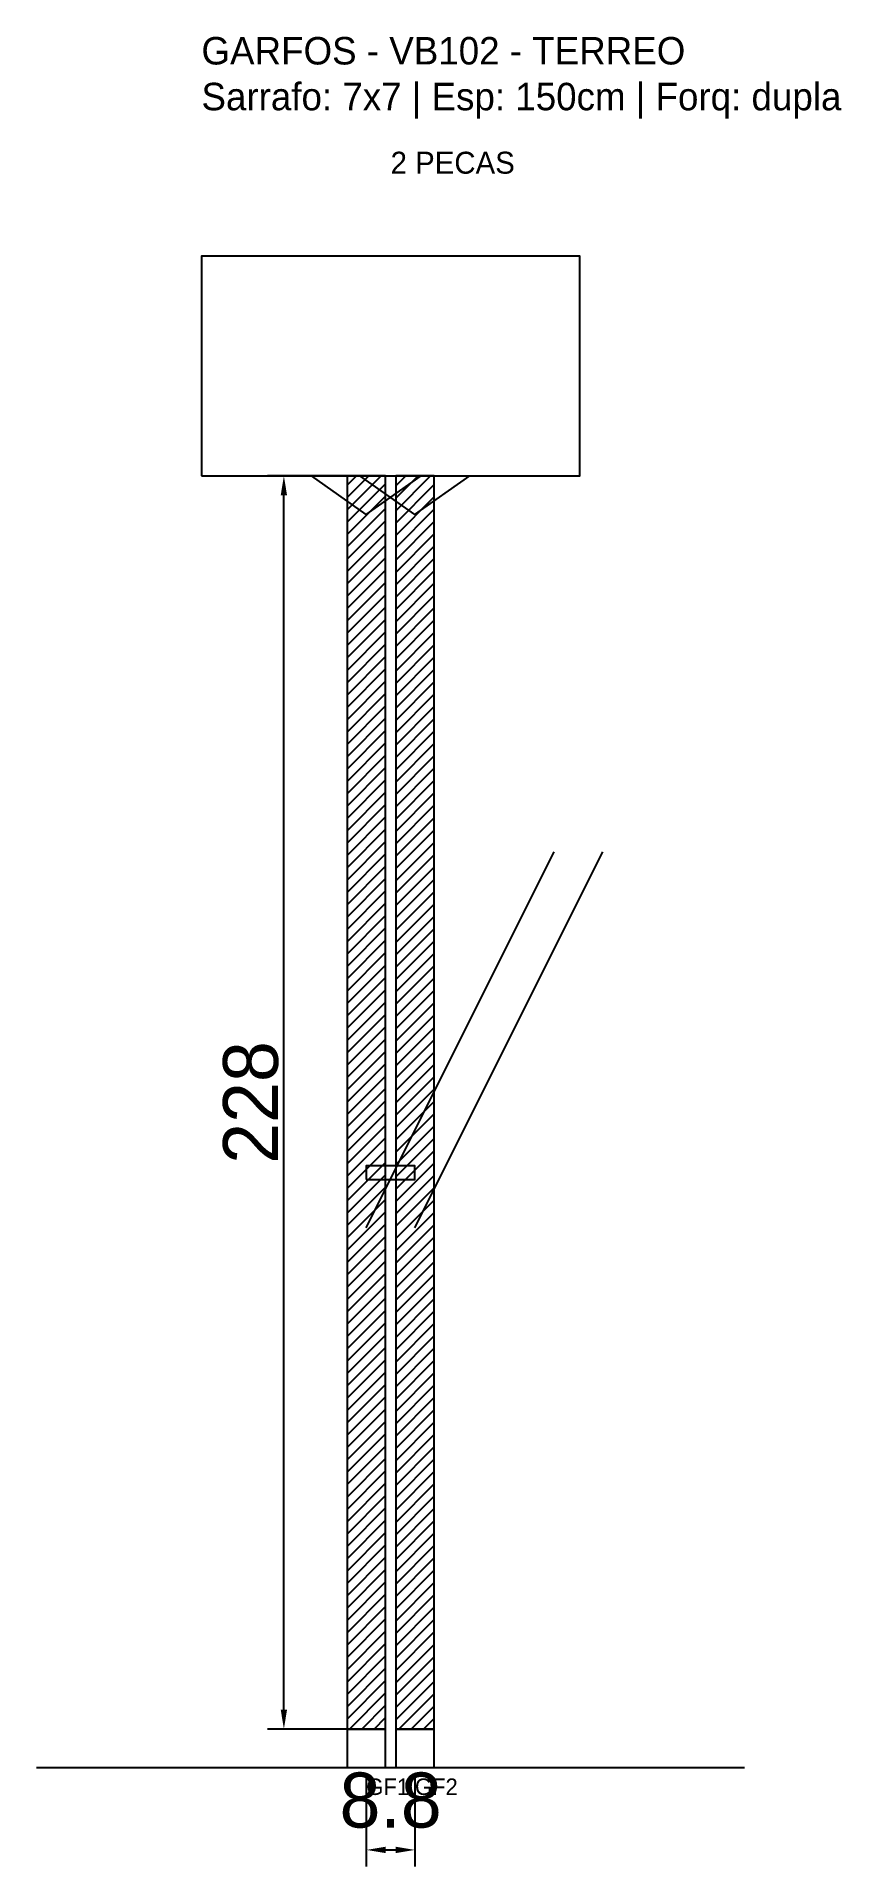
# Model space of a CAD drawing. Header units: metres. Extents: x -30 to 116, y -25 to 308.
import ezdxf

# ---------------------------------------------------------------- set-up
doc = ezdxf.new("R2010")
doc.units = ezdxf.units.M
for name, color, linetype in [('BARRA_ANCORAGEM', 1, 'Continuous'), ('COTA', 241, 'Continuous'), ('GARFOS OK', 3, 'Continuous'), ('NOME DA VIGA', 6, 'Continuous'), ('SARR_7x7', 40, 'Continuous'), ('TIRAS REESCORAMENTO', 252, 'Continuous'), ('VIGAS', 3, 'Continuous')]:
    doc.layers.add(name, color=color, linetype=linetype)
doc.dimstyles.new('EZ DXF', dxfattribs={"dimtxt": 10, "dimasz": 3.5, "dimexe": 3, "dimexo": 1.5, "dimgap": 1, "dimtad": 1, "dimdec": 1, "dimdsep": 46, "dimcen": 2.5, "dimazin": 3, "dimtfac": 1, "dimtmove": 0, "dimatfit": 3})

msp = doc.modelspace()

# ---------------------------------------------------------------- hatches: boundary and pattern name
at = {"layer": 'COTA'}
h = msp.add_hatch(dxfattribs=at)
h.set_pattern_fill('ANSI31', scale=0.5)
h.paths.add_polyline_path([(26.5, 0), (33.5, 0), (33.5, 228), (26.5, 228)])
h = msp.add_hatch(dxfattribs=at)
h.set_pattern_fill('ANSI31', scale=0.5)
h.paths.add_polyline_path([(35.347684, 0), (42.347684, 0), (42.347684, 228), (35.347684, 228)])

# ---------------------------------------------------------------- linework, layer by layer
at = {"layer": 'BARRA_ANCORAGEM'}
for p, q in [((30, 91.2), (64.2, 159.6)), ((38.847684, 91.2), (73.047684, 159.6))]:
    msp.add_line(p, q, dxfattribs=at)
at = {"layer": 'GARFOS OK'}
for p, q in [((30, 221), (20, 228)), ((20, 228), (40, 228)), ((38.847684, 221), (28.847684, 228)), ((28.847684, 228), (48.847684, 228)), ((30, 221), (40, 228)), ((38.847684, 221), (48.847684, 228))]:
    msp.add_line(p, q, dxfattribs=at)
at = {"layer": 'GARFOS OK', "linetype": 'CONTINUOUS'}
msp.add_line((-30, -7), (98.847684, -7), dxfattribs=at)
at = {"layer": 'GARFOS OK'}
for points in [[(26.5, 0), (33.5, 0), (33.5, 228), (26.5, 228), (26.5, 0)], [(35.347684, 0), (42.347684, 0), (42.347684, 228), (35.347684, 228), (35.347684, 0)]]:
    msp.add_lwpolyline(points, dxfattribs=at)
at = {"layer": 'SARR_7x7'}
for points in [[(26.5, -7), (33.5, -7), (33.5, 0), (26.5, 0), (26.5, -7)], [(35.347684, -7), (42.347684, -7), (42.347684, 0), (35.347684, 0), (35.347684, -7)]]:
    msp.add_lwpolyline(points, dxfattribs=at)
at = {"layer": 'TIRAS REESCORAMENTO'}
msp.add_lwpolyline([(30, 100), (38.847684, 100), (38.847684, 102.5), (30, 102.5), (30, 100)], dxfattribs=at)
at = {"layer": 'VIGAS'}
msp.add_lwpolyline([(0, 228), (68.847684, 228), (68.847684, 268), (0, 268), (0, 228)], dxfattribs=at)

# ---------------------------------------------------------------- texts
at = {"layer": 'NOME DA VIGA'}
for s, height, p in [('2 PECAS', 4, (34.423842, 283)), ('GF1', 3, (30, -12)), ('GF2', 3, (38.847684, -12))]:
    msp.add_text(s, height=height, dxfattribs=at).set_placement(p)
at = {"layer": 'NOME DA VIGA', "insert": (0, 293), "char_height": 5, "attachment_point": 7}
msp.add_mtext('GARFOS - VB102 - TERREO\\PSarrafo: 7x7 | Esp: 150cm | Forq: dupla', dxfattribs=at)

# ---------------------------------------------------------------- dimensions: what is measured, and where the dimension line sits
at = {"layer": 'COTA'}
msp.add_linear_dim(base=(15, 0), p1=(30, 0), p2=(30, 228), angle=90, dimstyle='EZ DXF', dxfattribs=at).render()
msp.add_linear_dim(base=(30, -22), p1=(30, -7), p2=(38.847684, -7), dimstyle='EZ DXF', dxfattribs=at).render()

doc.saveas('drawing.dxf')
